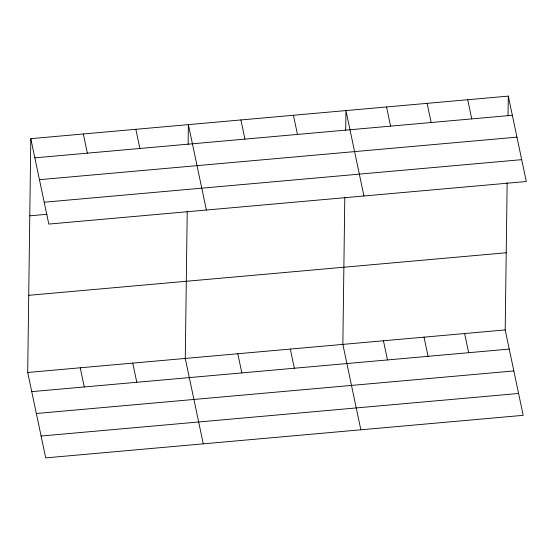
<?xml version="1.0" encoding="UTF-8"?>
<svg xmlns="http://www.w3.org/2000/svg" width="554" height="554" viewBox="0 0 554 554"><rect width="100%" height="100%" fill="white"/><g stroke="black" fill="none" stroke-linecap="round" stroke-linejoin="round"><path stroke-width="0.83" d="M507.152 182.675L505.2 329.921L523.198 415.334L45.698 457.888L27.7 372.475L30.802 138.666L508.302 96.112L526.3 181.525L48.8 224.079L30.802 138.666M187.231 211.185L185.271 358.431L203.27 443.844M188.118 144.345L188.381 124.622L206.379 210.035M344.803 197.141L342.85 344.387L360.848 429.8M345.689 130.301L345.952 110.585L363.95 195.991M508.039 115.834L508.302 96.112M34.847 157.835L512.339 115.28M39.452 179.69L516.944 137.143M44.195 202.217L521.695 159.663M29.777 215.825L47 214.287M28.725 295.317L506.218 252.762M27.7 372.475L505.2 329.921M31.737 391.636L509.237 349.082M36.342 413.499L513.842 370.945M41.093 436.026L518.586 393.472M467.714 99.734L471.752 118.895M427.127 103.349L431.164 122.51M464.612 333.536L468.649 352.704M386.54 106.964L390.577 126.132M424.025 337.157L428.062 356.319M383.437 340.772L387.475 359.934M293.426 115.267L297.463 134.428M290.324 349.068L294.361 368.23M240.9 119.941L244.944 139.109M237.798 353.75L241.835 372.911M135.855 129.304L139.892 148.472M132.752 363.112L136.79 382.274M83.329 133.985L87.366 153.153M80.226 367.794L84.263 386.955"/></g></svg>
